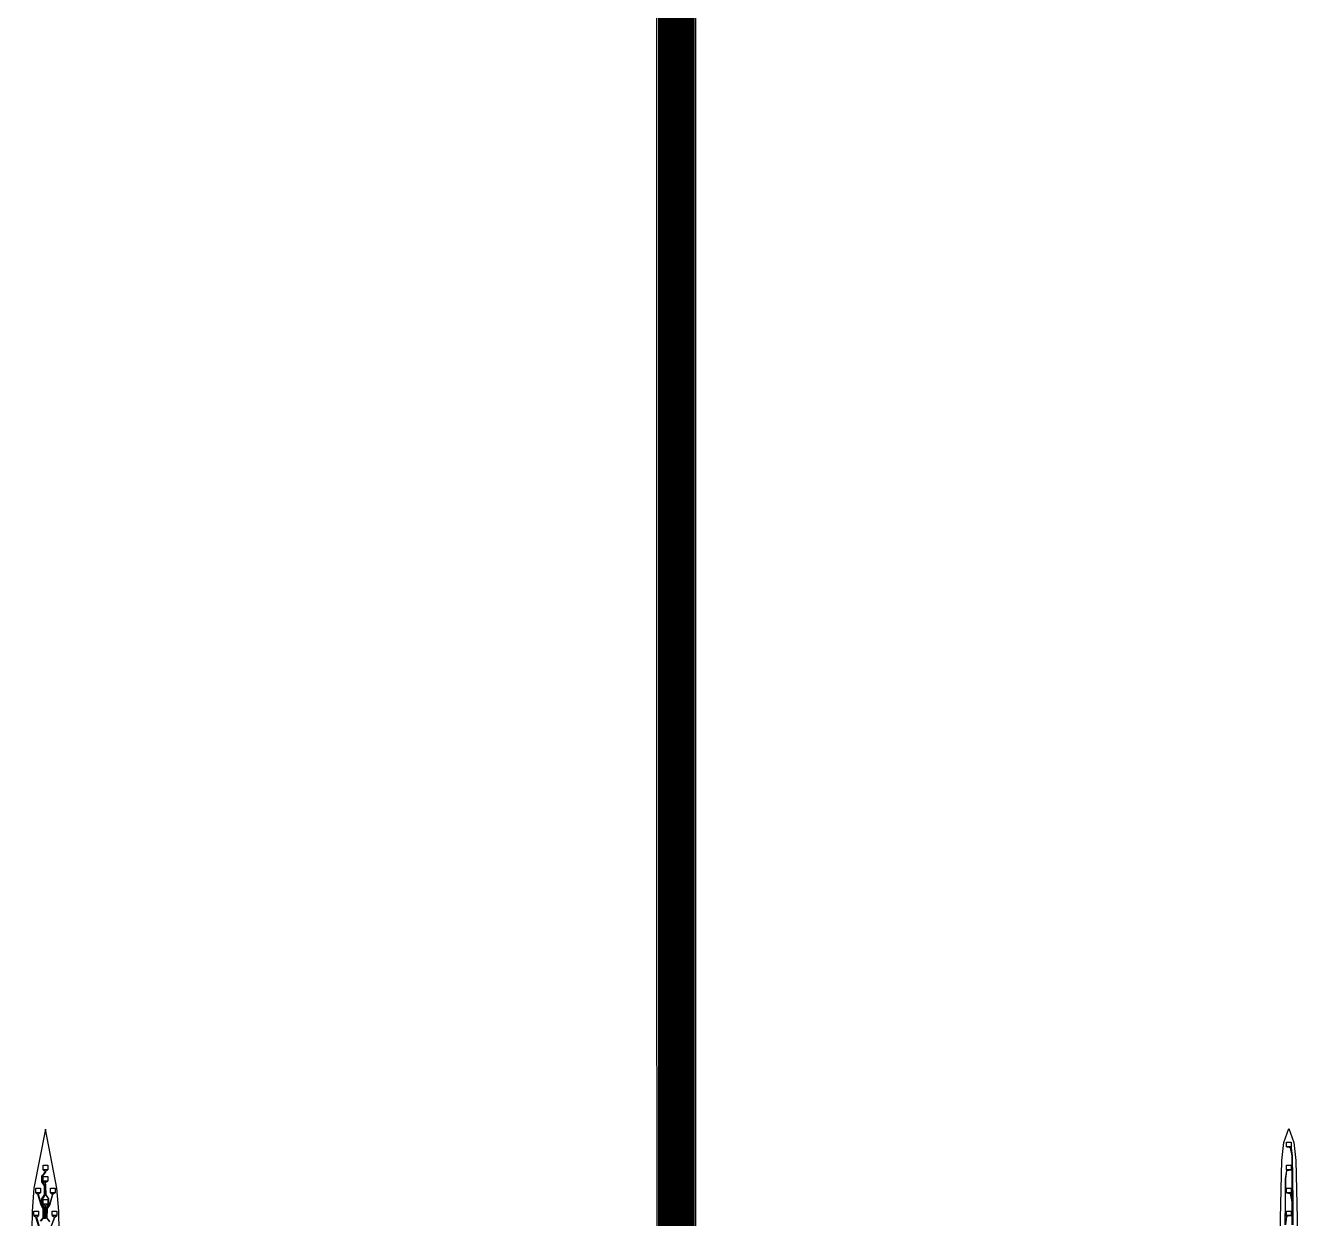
# Model space of a CAD drawing. Header units: inches. Extents: x 106592 to 209533, y 57057 to 74911.
# Drawn here: x 114342 to 117135, y 67512 to 70110 of the extents above; entities that cross this region are included whole.
import ezdxf

# ---------------------------------------------------------------- set-up
doc = ezdxf.new("R2010")
doc.units = ezdxf.units.IN
doc.header["$MEASUREMENT"] = 0
for name, color, linetype in [('metal', 221, 'Continuous'), ('nitride window', 40, 'Continuous'), ('profile', 140, 'Continuous')]:
    doc.layers.add(name, color=color, linetype=linetype)

msp = doc.modelspace()

# ---------------------------------------------------------------- linework, layer by layer
at = {"layer": 'metal'}
for points in [[(115720.1, 71519.5), (115720.7, 71519.5), (115720.7, 60708.1), (115720.1, 60708.1)], [(115721.3, 71519.5), (115721.9, 71519.5), (115721.9, 60708.1), (115721.3, 60708.1)], [(115722.5, 71519.5), (115723.1, 71519.5), (115723.1, 60708.1), (115722.5, 60708.1)], [(115723.7, 71519.5), (115724.3, 71519.5), (115724.3, 60708.1), (115723.7, 60708.1)], [(115724.9, 71519.5), (115725.5, 71519.5), (115725.5, 60708.1), (115724.9, 60708.1)], [(115726.1, 71519.5), (115726.7, 71519.5), (115726.7, 60708.1), (115726.1, 60708.1)], [(115727.3, 71519.5), (115727.9, 71519.5), (115727.9, 60708.1), (115727.3, 60708.1)], [(115728.5, 71519.5), (115729.1, 71519.5), (115729.1, 60708.1), (115728.5, 60708.1)], [(115729.7, 71519.5), (115730.3, 71519.5), (115730.3, 60708.1), (115729.7, 60708.1)], [(115730.9, 71519.5), (115731.5, 71519.5), (115731.5, 60708.1), (115730.9, 60708.1)], [(115732.1, 71519.5), (115732.7, 71519.5), (115732.7, 60708.1), (115732.1, 60708.1)], [(115733.3, 71519.5), (115733.9, 71519.5), (115733.9, 60708.1), (115733.3, 60708.1)], [(115734.5, 71519.5), (115735.1, 71519.5), (115735.1, 60708.1), (115734.5, 60708.1)], [(115735.7, 71519.5), (115736.3, 71519.5), (115736.3, 60708.1), (115735.7, 60708.1)], [(115736.9, 71519.5), (115737.5, 71519.5), (115737.5, 60708.1), (115736.9, 60708.1)], [(115738.1, 71519.5), (115738.7, 71519.5), (115738.7, 60708.1), (115738.1, 60708.1)], [(115739.3, 71519.5), (115739.9, 71519.5), (115739.9, 60708.1), (115739.3, 60708.1)], [(115740.5, 71519.5), (115741.1, 71519.5), (115741.1, 60708.1), (115740.5, 60708.1)], [(115741.7, 71519.5), (115742.3, 71519.5), (115742.3, 60708.1), (115741.7, 60708.1)], [(115742.9, 71519.5), (115743.5, 71519.5), (115743.5, 60708.1), (115742.9, 60708.1)], [(115744.1, 71519.5), (115744.7, 71519.5), (115744.7, 60708.1), (115744.1, 60708.1)], [(115745.3, 71519.5), (115745.9, 71519.5), (115745.9, 60708.1), (115745.3, 60708.1)], [(115746.5, 71519.5), (115747.1, 71519.5), (115747.1, 60708.1), (115746.5, 60708.1)], [(115747.7, 71519.5), (115748.3, 71519.5), (115748.3, 60708.1), (115747.7, 60708.1)], [(115748.9, 71519.5), (115749.5, 71519.5), (115749.5, 60708.1), (115748.9, 60708.1)], [(115750.1, 71519.5), (115750.7, 71519.5), (115750.7, 60708.1), (115750.1, 60708.1)], [(115751.3, 71519.5), (115751.9, 71519.5), (115751.9, 60708.1), (115751.3, 60708.1)], [(115752.5, 71519.5), (115753.1, 71519.5), (115753.1, 60708.1), (115752.5, 60708.1)], [(115753.7, 71519.5), (115754.3, 71519.5), (115754.3, 60708.1), (115753.7, 60708.1)], [(115754.9, 71519.5), (115755.5, 71519.5), (115755.5, 60708.1), (115754.9, 60708.1)], [(115756.1, 71519.5), (115756.7, 71519.5), (115756.7, 60708.1), (115756.1, 60708.1)], [(115757.3, 71519.5), (115757.9, 71519.5), (115757.9, 60708.1), (115757.3, 60708.1)], [(115758.5, 71519.5), (115759.1, 71519.5), (115759.1, 60708.1), (115758.5, 60708.1)], [(115759.7, 71519.5), (115760.3, 71519.5), (115760.3, 60708.1), (115759.7, 60708.1)], [(115760.9, 71519.5), (115761.5, 71519.5), (115761.5, 60708.1), (115760.9, 60708.1)], [(115762.1, 71519.5), (115762.7, 71519.5), (115762.7, 60708.1), (115762.1, 60708.1)], [(115763.3, 71519.5), (115763.9, 71519.5), (115763.9, 60708.1), (115763.3, 60708.1)], [(115764.5, 71519.5), (115765.1, 71519.5), (115765.1, 60708.1), (115764.5, 60708.1)], [(115765.7, 71519.5), (115766.3, 71519.5), (115766.3, 60708.1), (115765.7, 60708.1)], [(115766.9, 71519.5), (115767.5, 71519.5), (115767.5, 60708.1), (115766.9, 60708.1)], [(115768.1, 71519.5), (115768.7, 71519.5), (115768.7, 60708.1), (115768.1, 60708.1)], [(115769.3, 71519.5), (115769.9, 71519.5), (115769.9, 60708.1), (115769.3, 60708.1)], [(115770.5, 71519.5), (115771.1, 71519.5), (115771.1, 60708.1), (115770.5, 60708.1)], [(115771.7, 71519.5), (115772.3, 71519.5), (115772.3, 60708.1), (115771.7, 60708.1)], [(115772.9, 71519.5), (115773.5, 71519.5), (115773.5, 60708.1), (115772.9, 60708.1)], [(115774.1, 71519.5), (115774.7, 71519.5), (115774.7, 60708.1), (115774.1, 60708.1)], [(115775.3, 71519.5), (115775.9, 71519.5), (115775.9, 60708.1), (115775.3, 60708.1)], [(115776.5, 71519.5), (115777.1, 71519.5), (115777.1, 60708.1), (115776.5, 60708.1)], [(115777.7, 71519.5), (115778.3, 71519.5), (115778.3, 60708.1), (115777.7, 60708.1)], [(115778.9, 71519.5), (115779.5, 71519.5), (115779.5, 60708.1), (115778.9, 60708.1)], [(115780.1, 71519.5), (115780.7, 71519.5), (115780.7, 60708.1), (115780.1, 60708.1)], [(115781.3, 71519.5), (115781.9, 71519.5), (115781.9, 60708.1), (115781.3, 60708.1)], [(115782.5, 71519.5), (115783.1, 71519.5), (115783.1, 60708.1), (115782.5, 60708.1)], [(115783.7, 71519.5), (115784.3, 71519.5), (115784.3, 60708.1), (115783.7, 60708.1)], [(115784.9, 71519.5), (115785.5, 71519.5), (115785.5, 60708.1), (115784.9, 60708.1)], [(115786.1, 71519.5), (115786.7, 71519.5), (115786.7, 60708.1), (115786.1, 60708.1)], [(115787.3, 71519.5), (115787.9, 71519.5), (115787.9, 60708.1), (115787.3, 60708.1)], [(115788.5, 71519.5), (115789.1, 71519.5), (115789.1, 60708.1), (115788.5, 60708.1)], [(115789.7, 71519.5), (115790.3, 71519.5), (115790.3, 60708.1), (115789.7, 60708.1)], [(115790.9, 71519.5), (115791.5, 71519.5), (115791.5, 60708.1), (115790.9, 60708.1)], [(115792.1, 71519.5), (115792.7, 71519.5), (115792.7, 60708.1), (115792.1, 60708.1)], [(115793.3, 71519.5), (115793.9, 71519.5), (115793.9, 60708.1), (115793.3, 60708.1)], [(115794.5, 71519.5), (115795.1, 71519.5), (115795.1, 60708.1), (115794.5, 60708.1)], [(115795.7, 71519.5), (115796.3, 71519.5), (115796.3, 60708.1), (115795.7, 60708.1)], [(117087.1, 67678.1), (117097.1, 67678.1), (117097.1, 67668.1), (117087.1, 67668.1)], [(117097.1, 67666.1), (117096.1, 67666.1), (117087.1, 67668.1), (117097.1, 67668.1)], [(114379.5, 67628.1), (114389.5, 67628.1), (114389.5, 67618.1), (114379.5, 67618.1)], [(117087.1, 67628.1), (117097.1, 67628.1), (117097.1, 67618.1), (117087.1, 67618.1)], [(114389.5, 67618.1), (114379.5, 67618.1), (114384, 67615.1), (114385, 67615.1), (114389.5, 67618.1)], [(114379.5, 67603.1), (114389.5, 67603.1), (114389.5, 67593.1), (114379.5, 67593.1)], [(114389.5, 67593.1), (114379.5, 67593.1), (114384, 67590.1), (114385, 67590.1), (114389.5, 67593.1)], [(114384, 67615.1), (114385, 67615.1), (114385, 67612.6), (114384, 67613.1)], [(117087.1, 67616.1), (117088.1, 67616.1), (117097.1, 67618.1), (117087.1, 67618.1)], [(114363.5, 67578.1), (114373.5, 67578.1), (114373.5, 67568.1), (114363.5, 67568.1)], [(114373.5, 67568.1), (114363.5, 67568.1), (114368, 67565.1), (114369, 67565.1), (114373.5, 67568.1)], [(114395.5, 67578.1), (114405.5, 67578.1), (114405.5, 67568.1), (114395.5, 67568.1)], [(114405.5, 67568.1), (114395.5, 67568.1), (114400, 67565.1), (114401, 67565.1), (114405.5, 67568.1)], [(117087.1, 67578.1), (117097.1, 67578.1), (117097.1, 67568.1), (117087.1, 67568.1)], [(117087.1, 67568.1), (117096.1, 67566.1), (117097.1, 67566.1), (117097.1, 67568.1)], [(114379.5, 67553.1), (114389.5, 67553.1), (114389.5, 67543.1), (114379.5, 67543.1)], [(114389.5, 67543.1), (114379.5, 67543.1), (114384, 67540.1), (114385, 67540.1), (114389.5, 67543.1)], [(114359.5, 67528.1), (114369.5, 67528.1), (114369.5, 67518.1), (114359.5, 67518.1)], [(114369.5, 67518.1), (114359.5, 67518.1), (114364, 67515.1), (114365, 67515.1), (114369.5, 67518.1)], [(114399.5, 67528.1), (114409.5, 67528.1), (114409.5, 67518.1), (114399.5, 67518.1)], [(114409.5, 67518.1), (114399.5, 67518.1), (114404, 67515.1), (114405, 67515.1), (114409.5, 67518.1)], [(117087.1, 67528.1), (117097.1, 67528.1), (117097.1, 67518.1), (117087.1, 67518.1)], [(117097.1, 67518.1), (117088.1, 67516.1), (117087.1, 67516.1), (117087.1, 67518.1)]]:
    msp.add_lwpolyline(points, close=True, dxfattribs=at)
for points in [[(117100.6, 67498.1), (117100.1, 67548.1), (117099.6, 67598.1), (117099.1, 67648.1), (117096.1, 67666.1), (117097.1, 67666.1), (117099.6, 67648.1), (117100.1, 67598.1), (117100.6, 67548.1), (117101.1, 67498.1)], [(114381, 67512.1), (114381.1, 67533.9), (114376.7, 67541.7), (114376.8, 67554.6), (114382.7, 67563.4), (114382.7, 67582.7), (114376.7, 67591.7), (114376.8, 67604.6), (114380.8, 67609.2), (114384, 67613.1), (114385, 67612.6), (114377.6, 67604.2), (114377.5, 67592.1), (114383.5, 67583.1), (114383.5, 67563), (114377.6, 67554.2), (114377.5, 67542.1), (114381.9, 67534.3), (114381.8, 67511.7)], [(117084.1, 67498.1), (117084.6, 67548.1), (117085.1, 67598.1), (117088.1, 67616.1), (117087.1, 67616.1), (117084.6, 67598.1), (117084.1, 67548.1), (117083.6, 67498.1)], [(114373.6, 67506.2), (114379.5, 67513), (114379.5, 67533.1), (114375.1, 67540.9), (114368, 67565.1), (114368, 67565.1), (114369, 67565.1), (114375.9, 67541.3), (114380.3, 67533.5), (114380.3, 67512.6), (114374.4, 67505.8)], [(114387, 67511.9), (114387.2, 67534.5), (114392.3, 67541.7), (114392.3, 67554.5), (114386.3, 67563.5), (114385.6, 67583.3), (114385, 67590.1), (114385, 67590.1), (114384, 67590.1), (114384.8, 67583.7), (114385.5, 67563.1), (114391.5, 67554.1), (114391.5, 67542.1), (114386.4, 67534.9), (114386.3, 67511.5)], [(114393.9, 67505.3), (114388.7, 67512.7), (114388.8, 67533.7), (114393.9, 67540.9), (114401, 67565.1), (114401, 67565.1), (114400, 67565.1), (114393.1, 67541.3), (114388, 67534.1), (114387.9, 67512.3), (114393.1, 67504.9)], [(117099.6, 67498.1), (117099.1, 67548.1), (117096.1, 67566.1), (117097.1, 67566.1), (117099.6, 67548.1), (117100.1, 67498.1)], [(114382.6, 67511.3), (114383.5, 67535.1), (114384, 67540.1), (114384, 67540.1), (114385, 67540.1), (114384.3, 67535.5), (114383.4, 67510.9)], [(114371.9, 67489.3), (114364, 67515.1), (114364, 67515.1), (114365, 67515.1), (114372.7, 67489.7)], [(114395.5, 67490), (114405, 67515.1), (114405, 67515.1), (114404, 67515.1), (114394.7, 67490.4)], [(117085.1, 67498.1), (117088.1, 67516.1), (117087.1, 67516.1), (117084.6, 67498.1)]]:
    msp.add_lwpolyline(points, dxfattribs=at)
at = {"layer": 'nitride window'}
for points in [[(117087.1, 67678.1), (117097.1, 67678.1), (117097.1, 67668.1), (117087.1, 67668.1)], [(114379.5, 67628.1), (114389.5, 67628.1), (114389.5, 67618.1), (114379.5, 67618.1)], [(117087.1, 67628.1), (117097.1, 67628.1), (117097.1, 67618.1), (117087.1, 67618.1)], [(114379.5, 67603.1), (114389.5, 67603.1), (114389.5, 67593.1), (114379.5, 67593.1)], [(114363.5, 67578.1), (114373.5, 67578.1), (114373.5, 67568.1), (114363.5, 67568.1)], [(114395.5, 67578.1), (114405.5, 67578.1), (114405.5, 67568.1), (114395.5, 67568.1)], [(117087.1, 67578.1), (117097.1, 67578.1), (117097.1, 67568.1), (117087.1, 67568.1)], [(114379.5, 67553.1), (114389.5, 67553.1), (114389.5, 67543.1), (114379.5, 67543.1)], [(114359.5, 67528.1), (114369.5, 67528.1), (114369.5, 67518.1), (114359.5, 67518.1)], [(114399.5, 67528.1), (114409.5, 67528.1), (114409.5, 67518.1), (114399.5, 67518.1)], [(117087.1, 67528.1), (117097.1, 67528.1), (117097.1, 67518.1), (117087.1, 67518.1)]]:
    msp.add_lwpolyline(points, close=True, dxfattribs=at)
at = {"layer": 'profile'}
for points in [[(115803.2, 60728.1), (115803.2, 62998.1), (115800.7, 63998.1), (115801.2, 71689.5), (115787.2, 72529.5), (115783.2, 72579.5), (115758.2, 72708.1), (115733.2, 72579.5), (115729.2, 72529.5), (115715.2, 71689.5), (115715.7, 63998.1), (115713.2, 62998.1), (115713.2, 60728.1), (115693.2, 60708.1), (115421.4, 60708.1), (115401.4, 60688.1), (115401.4, 57237.4), (115421.4, 57217.4), (116095.1, 57217.4), (116115.1, 57237.4), (116115.1, 60688.1), (116095.1, 60708.1), (115823.2, 60708.1)], [(114384.5, 67706.7), (114359.5, 67578.1), (114355.5, 67528.1), (114341.5, 66688.1), (114342, 63998.1), (114427, 63998.1), (114427.5, 66688.1), (114413.5, 67528.1), (114409.5, 67578.1)], [(117092.1, 67708.1), (117103.1, 67677.1), (117107.6, 67638.2), (117111.6, 67448.2), (117134.6, 64898.1), (117134.6, 63998.1), (117049.6, 63998.1), (117049.6, 64898.2), (117072.6, 67448.1), (117076.6, 67638.2), (117081.1, 67677.1)]]:
    msp.add_lwpolyline(points, close=True, dxfattribs=at)

doc.saveas('drawing.dxf')
